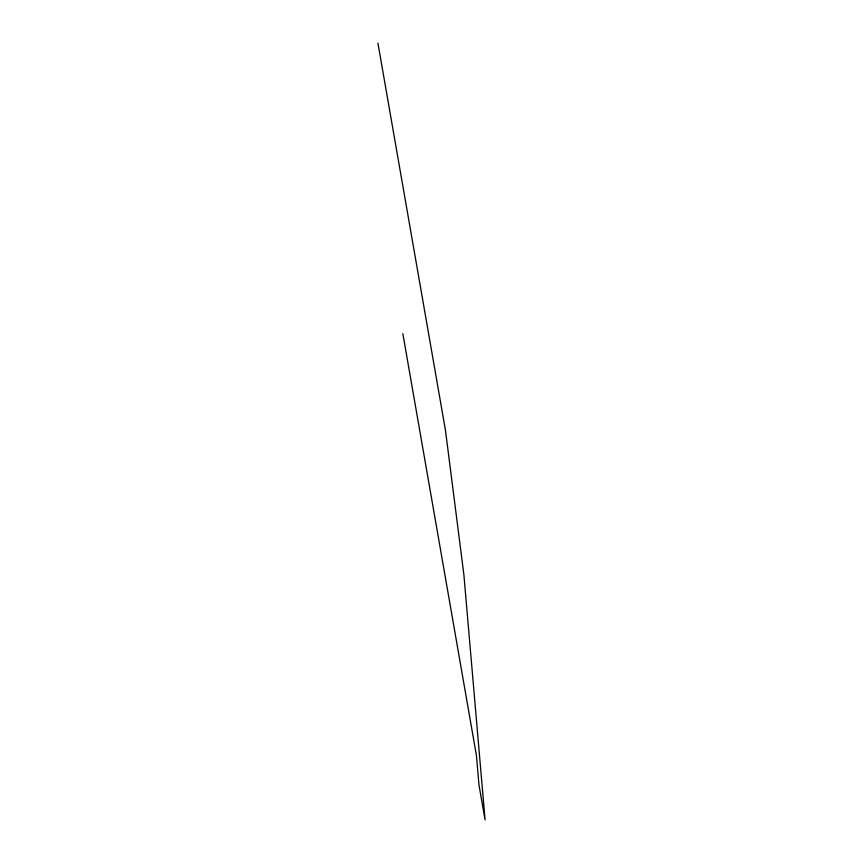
<?xml version="1.0" encoding="UTF-8"?>
<svg xmlns="http://www.w3.org/2000/svg" width="863" height="863" viewBox="0 0 863 863"><rect width="100%" height="100%" fill="white"/><g stroke="black" fill="none" stroke-linecap="round" stroke-linejoin="round"><path stroke-width="1.29" d="M377.929 43.15L445.448 430.216L463.895 574.844L485.071 819.85L478.954 784.823L476.473 755.772L402.838 333.679"/></g></svg>
